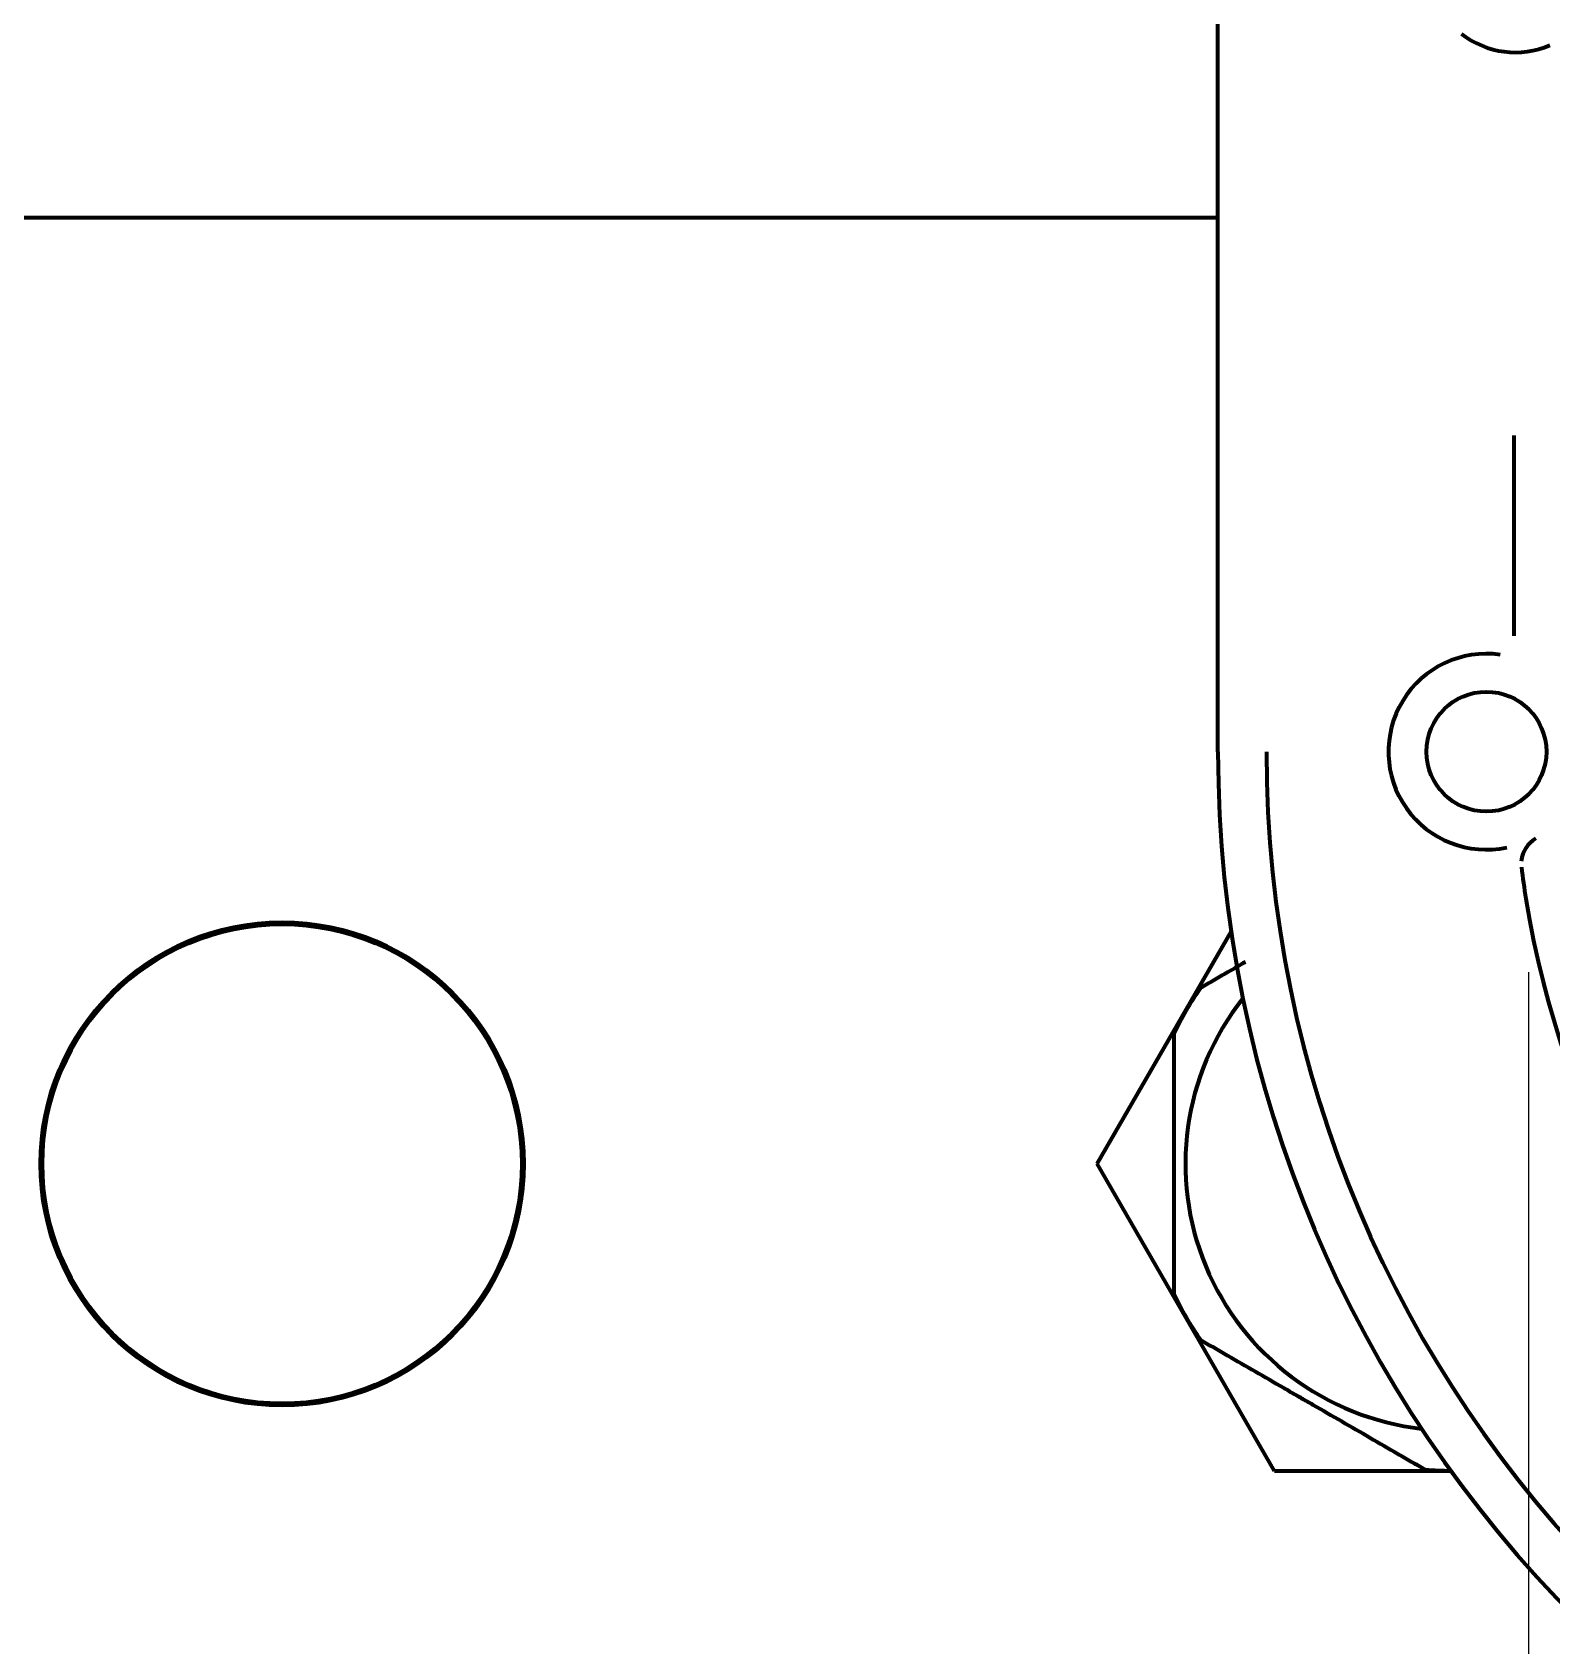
# Model space of a CAD drawing. Header units: inches. Extents: x -2983 to 7024, y 422 to 5529.
# Drawn here: x 3463.8 to 3543, y 4622.9 to 4707 of the extents above; entities that cross this region are included whole.
import ezdxf

# ---------------------------------------------------------------- set-up
doc = ezdxf.new("R2010")
doc.units = ezdxf.units.IN

# ---------------------------------------------------------------- blocks, each defined once
blk = doc.blocks.new('A$C29D5572B')
at = {"color": 1}
blk.add_line((0, 50), (0, -50), dxfattribs=at)
blk = doc.blocks.new('A$C0F8E2EAE')
blk.add_blockref('A$C29D5572B', (0, 0))

msp = doc.modelspace()

# ---------------------------------------------------------------- linework, layer by layer
at = {"linetype": 'Continuous', "lineweight": 70}
for p, q in [((3525.584, 4669.489), (3525.584, 4741.5)), ((3525.58, 4697.339), (3185.93, 4697.339)), ((3541.011, 4685.987), (3541.011, 4675.527)), ((3519.284, 4647.989), (3526.276, 4660.1)), ((3528.534, 4631.968), (3519.284, 4647.989)), ((3537.737, 4631.968), (3528.534, 4631.968))]:
    msp.add_line(p, q, dxfattribs=at)
for centre, radius in [((3539.584, 4669.489), 3.125), ((3476.784, 4647.989), 12.6), ((3476.784, 4647.989), 12.5)]:
    msp.add_circle(centre, radius, dxfattribs=at)
for centre, radius, start, end in [((3541.084, 4710.489), 4.529, 231.71709, 293.53976), ((3539.584, 4669.489), 5.109, 81.93308, 282.00746), ((3589.584, 4669.489), 64, 180, 0), ((3589.584, 4669.489), 61.472, 180, 0), ((3591.221, 4669.753), 50.211, 187.19463, 189.09231), ((3589.584, 4669.489), 48.553, 189.09025, 350.90976), ((3537.784, 4647.989), 16, 145.00783, 154.99217), ((3537.784, 4647.989), 13.9, 141.60375, 263.48062), ((3537.784, 4647.989), 16, 205.00783, 214.99217), ((3537.784, 4647.989), 16, 265.00783, 269.77488)]:
    msp.add_arc(centre, radius, start, end, dxfattribs=at)
msp.add_ellipse((3542.894, 4663.652), major_axis=(1.341, 0.672), ratio=0.998626, start_param=1.621896, end_param=2.588167, dxfattribs=at)
for points, knots in [([(3527.022, 4658.519), (3526.713, 4658.34), (3526.406, 4658.163), (3525.98, 4657.917), (3525.86, 4657.848), (3525.621, 4657.71), (3525.502, 4657.641), (3525.146, 4657.436), (3524.91, 4657.3), (3524.676, 4657.165)], [0, 0, 0, 0, 0.388893, 0.388893, 0.54167, 0.54167, 0.694447, 0.694447, 1, 1, 1, 1]), ([(3523.284, 4654.753), (3523.284, 4654.215), (3523.284, 4653.672), (3523.284, 4652.575), (3523.284, 4652.021), (3523.284, 4650.901), (3523.284, 4650.335), (3523.284, 4649.188), (3523.284, 4648.607), (3523.284, 4647.945), (3523.284, 4647.872), (3523.284, 4647.725), (3523.284, 4647.505), (3523.284, 4647.286), (3523.284, 4646.848), (3523.284, 4646.558), (3523.284, 4645.693), (3523.284, 4645.121), (3523.284, 4643.989), (3523.284, 4643.428), (3523.284, 4642.802), (3523.284, 4642.732), (3523.284, 4642.593), (3523.284, 4642.386), (3523.284, 4641.904), (3523.284, 4641.496), (3523.284, 4641.225)], [0, 0, 0, 0, 0.125, 0.125, 0.25, 0.25, 0.375, 0.375, 0.5, 0.5, 0.515625, 0.515625, 0.53125, 0.5625, 0.5625, 0.625, 0.625, 0.75, 0.75, 0.875, 0.875, 0.890625, 0.890625, 0.90625, 0.9375, 1, 1, 1, 1]), ([(3524.676, 4638.814), (3525.143, 4638.544), (3525.614, 4638.272), (3526.567, 4637.722), (3527.048, 4637.444), (3528.022, 4636.882), (3528.515, 4636.597), (3529.265, 4636.164), (3529.517, 4636.019), (3529.833, 4635.836), (3529.897, 4635.8), (3530.024, 4635.726), (3530.088, 4635.689), (3530.279, 4635.579), (3530.406, 4635.506), (3531.039, 4635.14), (3531.54, 4634.851), (3532.534, 4634.277), (3533.027, 4633.993), (3534.003, 4633.429), (3534.487, 4633.149), (3535.088, 4632.802), (3535.208, 4632.733), (3535.447, 4632.595), (3535.567, 4632.526), (3535.922, 4632.321), (3536.158, 4632.185), (3536.392, 4632.05)], [0, 0, 0, 0, 0.125, 0.125, 0.25, 0.25, 0.375, 0.375, 0.4375, 0.4375, 0.453125, 0.453125, 0.46875, 0.46875, 0.5, 0.5, 0.625, 0.625, 0.75, 0.75, 0.875, 0.875, 0.90625, 0.90625, 0.9375, 0.9375, 1, 1, 1, 1])]:
    msp.add_open_spline(points, degree=3, knots=knots, dxfattribs=at)

# ---------------------------------------------------------------- block references
msp.add_blockref('A$C0F8E2EAE', (3541.784, 4607.989))

doc.saveas('drawing.dxf')
